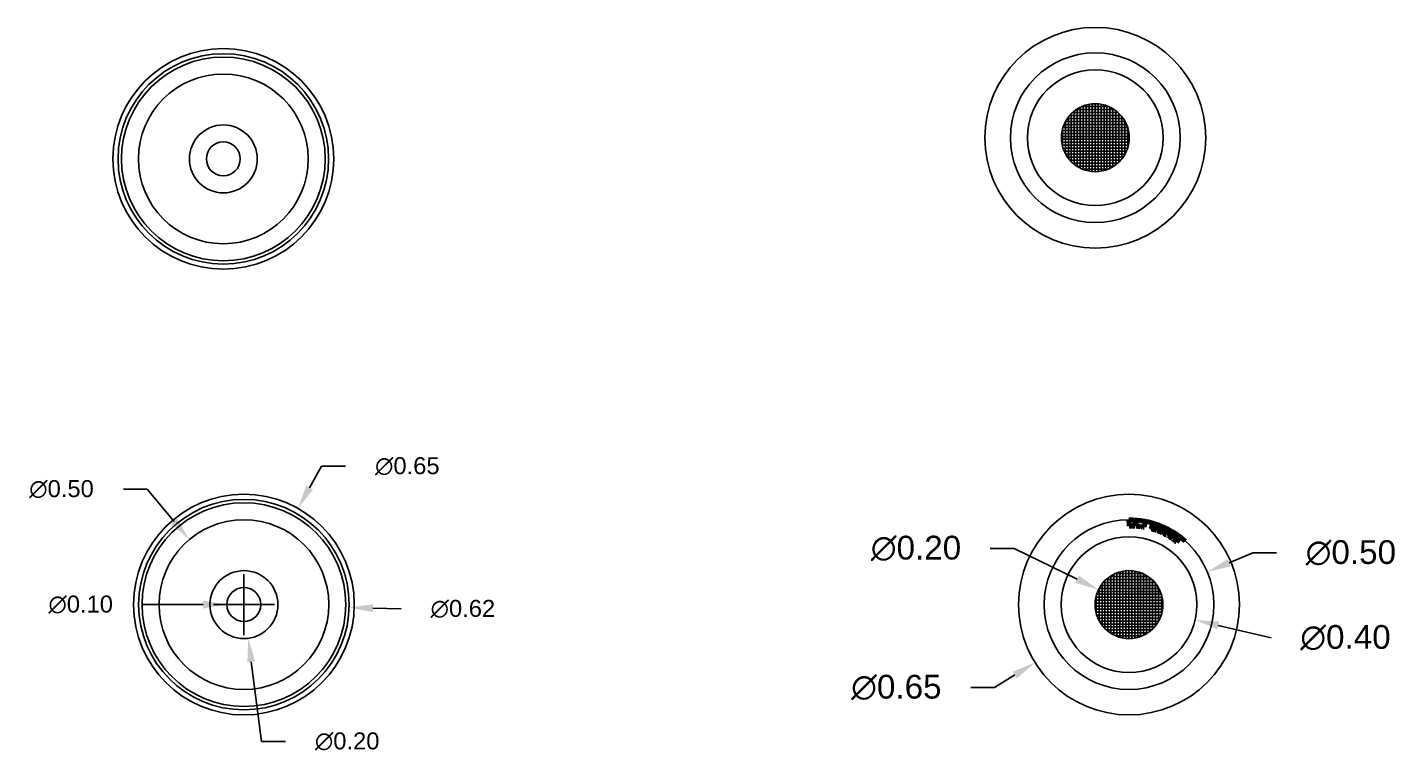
# Model space of a CAD drawing. Header units: millimetres. Extents: x -0.15 to 8.44, y -2.46 to 4.96.
# Drawn here: x 4.403 to 8.441, y -1.665 to 0.472 of the extents above; entities that cross this region are included whole.
import ezdxf

# ---------------------------------------------------------------- set-up
doc = ezdxf.new("R2010")
doc.units = ezdxf.units.MM
doc.header["$MEASUREMENT"] = 0
doc.linetypes.add('DASHED2', pattern=[0.375, 0.25, -0.125])
doc.linetypes.add('PHANTOM2', pattern=[1.25, 0.625, -0.125, 0.125, -0.125, 0.125, -0.125])
for name, color, linetype in [('COTARE', 100, 'Continuous'), ('CPU', 50, 'PHANTOM2'), ('detalii obiectiv', 252, 'Continuous'), ('LENTILA', 140, 'Continuous'), ('obiectiv', 255, 'Continuous')]:
    doc.layers.add(name, color=color, linetype=linetype)
doc.styles.get("Standard").update_dxf_attribs({"font": 'arial.ttf'})
doc.dimstyles.get("Standard").update_dxf_attribs({"dimtxt": 0.18, "dimasz": 0.18, "dimexe": 0.18, "dimexo": 0.0625, "dimgap": 0.09, "dimtad": 0, "dimtih": 1, "dimtoh": 1, "dimdec": 4, "dimzin": 0, "dimdsep": 46, "dimtxsty": 'Standard', "dimcen": 0.09, "dimadec": 0, "dimazin": 0, "dimtfac": 1, "dimtdec": 4, "dimtofl": 0, "dimtmove": 0, "dimatfit": 3, "dimfxl": 1, "dimtolj": 1, "dimtzin": 0, "dimarcsym": 0})

# ---------------------------------------------------------------- blocks, each defined once
blk = doc.blocks.new('*D10')
at = {"layer": 'COTARE', "color": 0, "lineweight": -2, "transparency": 16777216}
for p, q in [((5.2694, -0.8209), (5.2339, -0.8841)), ((5.3394, -0.8209), (5.2694, -0.8209)), ((5.0405, -1.3185), (5.0405, -1.1385)), ((4.9505, -1.2285), (5.1305, -1.2285))]:
    blk.add_line(p, q, dxfattribs=at)
at = {"layer": 'COTARE', "color": 0, "lineweight": 158, "transparency": 16777216}
blk.add_solid([(5.2237, -0.8784), (5.2441, -0.8898), (5.1996, -0.9451)], dxfattribs=at)
at = {"layer": 'Defpoints', "color": 0, "lineweight": 158, "transparency": 16777216}
for p in [(5.1996, -0.9451), (4.8814, -1.5119)]:
    blk.add_point(p, dxfattribs=at)
at = {"layer": 'COTARE', "color": 0, "transparency": 16777216, "insert": (5.5217, -0.8209), "char_height": 0.05, "attachment_point": 5}
blk.add_mtext('\\A1;∅0.65', dxfattribs=at)
blk = doc.blocks.new('*D11')
at = {"layer": 'COTARE', "color": 0, "lineweight": -2, "transparency": 16777216}
for p, q in [((5.0405, -1.3185), (5.0405, -1.1385)), ((4.9505, -1.2285), (5.1305, -1.2285)), ((5.5034, -1.2413), (5.4204, -1.239))]:
    blk.add_line(p, q, dxfattribs=at)
at = {"layer": 'COTARE', "color": 0, "lineweight": 158, "transparency": 16777216}
blk.add_solid([(5.4207, -1.2274), (5.4201, -1.2507), (5.3504, -1.2371)], dxfattribs=at)
at = {"layer": 'Defpoints', "color": 0, "lineweight": 158, "transparency": 16777216}
for p in [(4.7306, -1.22), (5.3504, -1.2371)]:
    blk.add_point(p, dxfattribs=at)
at = {"layer": 'COTARE', "color": 0, "transparency": 16777216, "insert": (5.6853, -1.2413), "char_height": 0.05, "attachment_point": 5}
blk.add_mtext('\\A1;∅0.62', dxfattribs=at)
blk = doc.blocks.new('*D12')
at = {"layer": 'COTARE', "color": 0, "lineweight": -2, "transparency": 16777216}
for p, q in [((4.6855, -0.8885), (4.7555, -0.8885)), ((4.7555, -0.8885), (4.8349, -0.9833)), ((5.0405, -1.3185), (5.0405, -1.1385)), ((4.9505, -1.2285), (5.1305, -1.2285))]:
    blk.add_line(p, q, dxfattribs=at)
at = {"layer": 'COTARE', "color": 0, "lineweight": 158, "transparency": 16777216}
blk.add_solid([(4.8439, -0.9758), (4.826, -0.9908), (4.8799, -1.037)], dxfattribs=at)
at = {"layer": 'Defpoints', "color": 0, "lineweight": 158, "transparency": 16777216}
for p in [(4.8799, -1.037), (5.2011, -1.4201)]:
    blk.add_point(p, dxfattribs=at)
at = {"layer": 'COTARE', "color": 0, "transparency": 16777216, "insert": (4.5034, -0.8885), "char_height": 0.05, "attachment_point": 5}
blk.add_mtext('\\A1;∅0.50', dxfattribs=at)
blk = doc.blocks.new('*D13')
at = {"layer": 'COTARE', "color": 0, "lineweight": -2, "transparency": 16777216}
for p, q in [((5.0405, -1.3185), (5.0405, -1.1385)), ((4.9505, -1.2285), (5.1305, -1.2285)), ((5.0925, -1.6317), (5.0623, -1.3971)), ((5.1625, -1.6317), (5.0925, -1.6317))]:
    blk.add_line(p, q, dxfattribs=at)
at = {"layer": 'COTARE', "color": 0, "lineweight": 158, "transparency": 16777216}
blk.add_solid([(5.0738, -1.3956), (5.0507, -1.3986), (5.0533, -1.3277)], dxfattribs=at)
at = {"layer": 'Defpoints', "color": 0, "lineweight": 158, "transparency": 16777216}
for p in [(5.0277, -1.1293), (5.0533, -1.3277)]:
    blk.add_point(p, dxfattribs=at)
at = {"layer": 'COTARE', "color": 0, "transparency": 16777216, "insert": (5.3446, -1.6317), "char_height": 0.05, "attachment_point": 5}
blk.add_mtext('\\A1;∅0.20', dxfattribs=at)
blk = doc.blocks.new('*D14')
at = {"layer": 'COTARE', "color": 0, "lineweight": -2, "transparency": 16777216}
for p, q in [((5.0405, -1.3185), (5.0405, -1.1385)), ((4.742, -1.2285), (4.9205, -1.2285)), ((4.9505, -1.2285), (5.1305, -1.2285))]:
    blk.add_line(p, q, dxfattribs=at)
at = {"layer": 'COTARE', "color": 0, "lineweight": 158, "transparency": 16777216}
blk.add_solid([(4.9205, -1.2169), (4.9205, -1.2402), (4.9905, -1.2285)], dxfattribs=at)
at = {"layer": 'Defpoints', "color": 0, "lineweight": 158, "transparency": 16777216}
for p in [(4.9905, -1.2285), (5.0905, -1.2285)]:
    blk.add_point(p, dxfattribs=at)
at = {"layer": 'COTARE', "color": 0, "transparency": 16777216, "insert": (4.5599, -1.2285), "char_height": 0.05, "attachment_point": 5}
blk.add_mtext('\\A1;∅0.10', dxfattribs=at)
blk = doc.blocks.new('*D15')
at = {"layer": 'COTARE', "color": 0, "lineweight": -2, "transparency": 16777216}
for p, q in [((7.2384, -1.063), (7.3084, -1.063)), ((7.3084, -1.063), (7.4941, -1.1538))]:
    blk.add_line(p, q, dxfattribs=at)
at = {"layer": 'COTARE', "color": 0, "lineweight": 158, "transparency": 16777216}
blk.add_solid([(7.4992, -1.1433), (7.489, -1.1643), (7.557, -1.1846)], dxfattribs=at)
at = {"layer": 'Defpoints', "color": 0, "lineweight": 158, "transparency": 16777216}
for p in [(7.557, -1.1846), (7.7366, -1.2725)]:
    blk.add_point(p, dxfattribs=at)
at = {"layer": 'COTARE', "color": 0, "transparency": 16777216, "insert": (7.0196, -1.063), "char_height": 0.07, "attachment_point": 5}
blk.add_mtext('\\A1;∅0.20', dxfattribs=at)
blk = doc.blocks.new('*D16')
at = {"layer": 'COTARE', "color": 0, "lineweight": -2, "transparency": 16777216}
blk.add_line((8.0655, -1.3261), (7.9097, -1.2898), dxfattribs=at)
at = {"layer": 'COTARE', "color": 0, "lineweight": 158, "transparency": 16777216}
blk.add_solid([(7.9124, -1.2784), (7.9071, -1.3012), (7.8416, -1.2739)], dxfattribs=at)
at = {"layer": 'Defpoints', "color": 0, "lineweight": 158, "transparency": 16777216}
for p in [(7.452, -1.1831), (7.8416, -1.2739)]:
    blk.add_point(p, dxfattribs=at)
at = {"layer": 'COTARE', "color": 0, "transparency": 16777216, "insert": (8.2844, -1.3261), "char_height": 0.07, "attachment_point": 5}
blk.add_mtext('\\A1;∅0.40', dxfattribs=at)
blk = doc.blocks.new('*D17')
at = {"layer": 'COTARE', "color": 0, "lineweight": -2, "transparency": 16777216}
for p, q in [((8.0112, -1.0761), (7.942, -1.1051)), ((8.0812, -1.0761), (8.0112, -1.0761))]:
    blk.add_line(p, q, dxfattribs=at)
at = {"layer": 'COTARE', "color": 0, "lineweight": 158, "transparency": 16777216}
blk.add_solid([(7.9375, -1.0943), (7.9465, -1.1158), (7.8774, -1.1321)], dxfattribs=at)
at = {"layer": 'Defpoints', "color": 0, "lineweight": 158, "transparency": 16777216}
for p in [(7.8774, -1.1321), (7.4161, -1.325)]:
    blk.add_point(p, dxfattribs=at)
at = {"layer": 'COTARE', "color": 0, "transparency": 16777216, "insert": (8.3001, -1.0761), "char_height": 0.07, "attachment_point": 5}
blk.add_mtext('\\A1;∅0.50', dxfattribs=at)
blk = doc.blocks.new('*D18')
at = {"layer": 'COTARE', "color": 0, "lineweight": -2, "transparency": 16777216}
for p, q in [((7.251, -1.4727), (7.3106, -1.4359)), ((7.181, -1.4727), (7.251, -1.4727))]:
    blk.add_line(p, q, dxfattribs=at)
at = {"layer": 'COTARE', "color": 0, "lineweight": 158, "transparency": 16777216}
blk.add_solid([(7.3045, -1.426), (7.3167, -1.4459), (7.3702, -1.3992)], dxfattribs=at)
at = {"layer": 'Defpoints', "color": 0, "lineweight": 158, "transparency": 16777216}
for p in [(7.9234, -1.0579), (7.3702, -1.3992)]:
    blk.add_point(p, dxfattribs=at)
at = {"layer": 'COTARE', "color": 0, "transparency": 16777216, "insert": (6.9618, -1.4727), "char_height": 0.07, "attachment_point": 5}
blk.add_mtext('\\A1;∅0.65', dxfattribs=at)

msp = doc.modelspace()

# ---------------------------------------------------------------- hatches: boundary and pattern name
at = {"layer": 'CPU', "linetype": 'DASHED2', "lineweight": 158}
h = msp.add_hatch(color=256, dxfattribs=at)
h.dxf.hatch_style = 1
h.paths.add_polyline_path([(7.6648, -0.9792, 0.017895), (7.6468, -0.9785), (7.6476, -0.9974, -0.019743), (7.6641, -0.9975)])
h.paths.add_polyline_path([(7.6949, -0.9833, 0.02688), (7.6681, -0.9795), (7.6675, -0.9977, -0.028729), (7.6914, -1.0005)])
h.paths.add_polyline_path([(7.7312, -0.9934, 0.015039), (7.7168, -0.9887), (7.7119, -1.0053, -0.016929), (7.7254, -1.0096)])
h.paths.add_polyline_path([(7.7484, -1.0003, 0.012776), (7.7365, -0.9954), (7.7303, -1.0115, -0.014378), (7.7414, -1.0161)])
h.paths.add_polyline_path([(7.765, -1.0084, 0.012577), (7.7537, -1.0027), (7.7463, -1.0184, -0.014145), (7.7567, -1.0239)])
h.paths.add_polyline_path([(7.7813, -1.0179, 0.011855), (7.771, -1.0117), (7.7622, -1.0271, -0.013346), (7.7716, -1.0331)])
h.paths.add_polyline_path([(7.7979, -1.0294, 0.013616), (7.7867, -1.0215), (7.7766, -1.0365, -0.01531), (7.7867, -1.0443)])
at = {"layer": 'obiectiv'}
h = msp.add_hatch(dxfattribs=at)
h.set_pattern_fill('NET', color=256, scale=0.07)
h.set_pattern_definition([(0, (3.933205, -1.485311), (0, 0.00875), []), (90, (3.933205, -1.485311), (-0.00875, 5e-19), [])])
h.paths.add_polyline_path([(7.6476, 0.1469, 1), (7.4476, 0.1469, 1)])
h = msp.add_hatch(dxfattribs=at)
h.set_pattern_fill('NET', color=256, scale=0.07)
h.set_pattern_definition([(0, (4.032364, -2.860753), (0, 0.00875), []), (90, (4.032364, -2.860753), (-0.00875, 5e-19), [])])
h.paths.add_polyline_path([(7.7468, -1.2285, 1), (7.5468, -1.2285, 1)])

# ---------------------------------------------------------------- linework, layer by layer
at = {"layer": 'CPU', "linetype": 'DASHED2', "lineweight": 158}
for p, q in [((7.6468, -0.9785), (7.6476, -0.9974)), ((7.6641, -0.9975), (7.6648, -0.9792)), ((7.6675, -0.9977), (7.6681, -0.9795)), ((7.6914, -1.0005), (7.6949, -0.9833)), ((7.7119, -1.0053), (7.7168, -0.9887)), ((7.7254, -1.0096), (7.7312, -0.9932)), ((7.7303, -1.0115), (7.7365, -0.9954)), ((7.7414, -1.0161), (7.7484, -1.0003)), ((7.7463, -1.0184), (7.7537, -1.0027)), ((7.7567, -1.0239), (7.765, -1.0084)), ((7.7622, -1.0271), (7.7711, -1.0116)), ((7.7716, -1.0331), (7.7813, -1.0179)), ((7.7766, -1.0365), (7.7868, -1.0214)), ((7.7867, -1.0443), (7.7979, -1.0294))]:
    msp.add_line(p, q, dxfattribs=at)
for points in [[(7.6468, -0.9785, -0.18133), (7.8124, -1.0413, 0.38248)], [(7.6476, -0.9974, -0.019768), (7.6641, -0.9975, -0.019768)], [(7.6675, -0.9977, -0.02876), (7.6914, -1.0005, -0.02876)], [(7.7119, -1.0053, -0.016929), (7.7254, -1.0096, -0.016929)], [(7.7303, -1.0115, -0.014379), (7.7414, -1.0161, -0.014379)], [(7.7462, -1.0184, -0.014148), (7.7567, -1.0239, -0.014148)], [(7.7622, -1.0271, -0.013351), (7.7716, -1.0331, -0.013351)], [(7.7766, -1.0365, -0.015318), (7.7867, -1.0443, -0.015318)]]:
    msp.add_lwpolyline(points, format="xyb", dxfattribs=at)
at = {"layer": 'detalii obiectiv'}
for centre in [(7.5476, 0.1469), (4.9799, 0.0845), (5.0405, -1.2285), (7.6468, -1.2285)]:
    msp.add_circle(centre, 0.1, dxfattribs=at)
at = {"layer": 'LENTILA'}
for centre in [(4.9799, 0.0845), (5.0405, -1.2285)]:
    msp.add_circle(centre, 0.25, dxfattribs=at)
at = {"layer": 'obiectiv'}
for centre, radius in [((7.5476, 0.1469), 0.325), ((4.9799, 0.0845), 0.325), ((4.9799, 0.0845), 0.31), ((4.9799, 0.0845), 0.3), ((7.5476, 0.1469), 0.25), ((7.5476, 0.1469), 0.2), ((4.9799, 0.0845), 0.05), ((5.0405, -1.2285), 0.325), ((5.0405, -1.2285), 0.31), ((5.0405, -1.2285), 0.3), ((7.6468, -1.2285), 0.325), ((7.6468, -1.2285), 0.25), ((7.6468, -1.2285), 0.2), ((5.0405, -1.2285), 0.05)]:
    msp.add_circle(centre, radius, dxfattribs=at)

# ---------------------------------------------------------------- dimensions: what is measured, and where the dimension line sits
at = {"layer": 'COTARE'}
for p1, p2, override, picture, middle in [((4.8814, -1.5119), (5.1996, -0.9451), {"dimtxt": 0.05, "dimasz": 0.07, "dimexe": 0.01, "dimexo": 0.01, "dimdec": 2}, '*D10', (5.5217, -0.8209)), ((5.2011, -1.4201), (4.8799, -1.037), {"dimtxt": 0.05, "dimasz": 0.07, "dimexe": 0.01, "dimexo": 0.01, "dimdec": 2}, '*D12', (4.5034, -0.8885)), ((7.7366, -1.2725), (7.557, -1.1846), {"dimtxt": 0.07, "dimasz": 0.07, "dimdec": 2, "dimcen": 0}, '*D15', (7.0196, -1.063)), ((7.4161, -1.325), (7.8774, -1.1321), {"dimtxt": 0.07, "dimasz": 0.07, "dimdec": 2, "dimcen": 0}, '*D17', (8.3001, -1.0761)), ((5.0277, -1.1293), (5.0533, -1.3277), {"dimtxt": 0.05, "dimasz": 0.07, "dimexe": 0.01, "dimexo": 0.01, "dimdec": 2}, '*D13', (5.3446, -1.6317)), ((5.0905, -1.2285), (4.9905, -1.2285), {"dimtxt": 0.05, "dimasz": 0.07, "dimexe": 0.01, "dimexo": 0.01, "dimdec": 2}, '*D14', (4.5599, -1.2285)), ((4.7306, -1.22), (5.3504, -1.2371), {"dimtxt": 0.05, "dimasz": 0.07, "dimexe": 0.01, "dimexo": 0.01, "dimdec": 2}, '*D11', (5.5034, -1.2413)), ((7.452, -1.1831), (7.8416, -1.2739), {"dimtxt": 0.07, "dimasz": 0.07, "dimdec": 2, "dimcen": 0}, '*D16', (8.0655, -1.3261))]:
    dim = msp.add_diameter_dim_2p(p1=p1, p2=p2, dimstyle='Standard', override=override, dxfattribs=at)
    dim.commit()
    dim.dimension.update_dxf_attribs({"geometry": picture, "text_midpoint": middle, "dimtype": 163})
dim = msp.add_diameter_dim_2p(p1=(7.9234, -1.0579), p2=(7.3702, -1.3992), dimstyle='Standard', override={"dimtxt": 0.07, "dimasz": 0.07, "dimdec": 2, "dimcen": 0}, dxfattribs=at)
dim.commit()
dim.dimension.update_dxf_attribs({"geometry": '*D18', "text_midpoint": (6.9618, -1.4727)})

doc.saveas('drawing.dxf')
